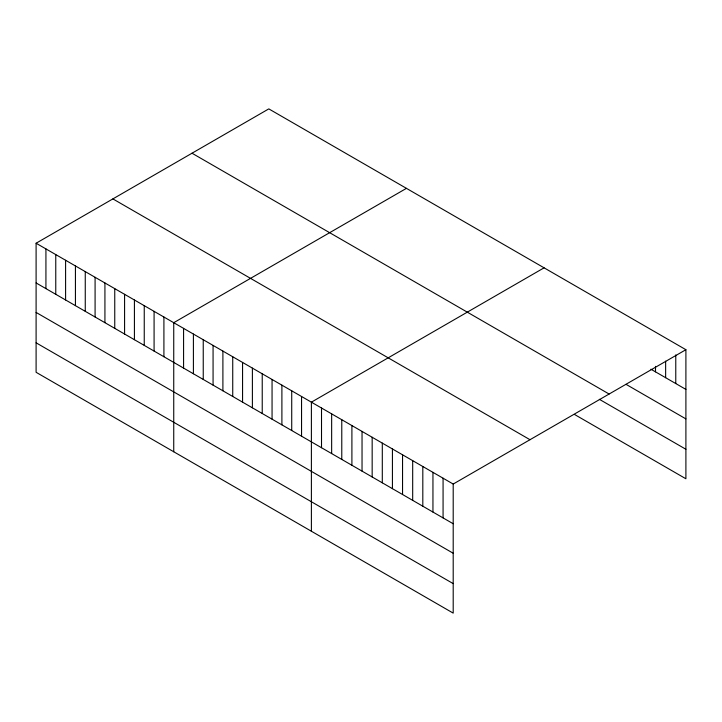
<?xml version="1.0" encoding="UTF-8"?>
<svg xmlns="http://www.w3.org/2000/svg" width="722" height="722" viewBox="0 0 722 722"><rect width="100%" height="100%" fill="white"/><g stroke="black" fill="none" stroke-linecap="round" stroke-linejoin="round"><path stroke-width="1.08" d="M36.1 243.233L453.199 484.047L453.199 613.113L36.1 372.299L36.1 243.233L268.801 108.887L685.9 349.701L685.9 478.767L574.477 414.437M406.441 188.352L173.74 322.698L173.74 451.773M544.081 267.826L311.39 402.172L311.39 531.239M453.199 484.047L685.9 349.701M650.91 369.204L685.9 389.402M626.046 384.339L685.9 418.895M192.007 153.217L609.106 394.031M599.341 399.302L685.9 449.274M112.894 198.902L529.993 439.707M36.1 282.943L453.199 523.748M36.1 312.427L453.199 553.242M36.1 342.815L453.199 583.62M675.774 354.881L675.774 383.553M665.639 361.162L665.639 377.705M655.513 366.343L655.513 371.857M443.073 478.199L443.073 517.9M432.947 472.35L432.947 512.051M422.812 466.502L422.812 506.203M412.686 460.654L412.686 500.355M402.551 454.806L402.551 494.507M392.425 448.958L392.425 488.659M382.299 443.109L382.299 482.81M372.164 437.261L372.164 476.962M362.038 431.413L362.038 471.114M351.903 425.565L351.903 465.266M341.777 419.717L341.777 459.418M331.651 413.868L331.651 453.569M321.516 408.02L321.516 447.721M301.552 396.495L301.552 436.196M291.724 390.819L291.724 430.52M281.896 385.142L281.896 424.843M272.059 379.465L272.059 419.166M262.23 373.788L262.23 413.489M252.393 368.112L252.393 407.813M242.565 362.435L242.565 402.145M232.737 356.758L232.737 396.468M222.899 351.082L222.899 390.792M213.071 345.405L213.071 385.115M203.243 339.728L203.243 379.438M193.406 334.051L193.406 373.761M183.578 328.375L183.578 368.085M163.912 317.021L163.912 356.731M154.084 311.344L154.084 351.054M144.247 305.668L144.247 345.378M134.418 300L134.418 339.701M124.581 294.323L124.581 334.024M114.753 288.647L114.753 328.348M104.925 282.97L104.925 322.671M95.087 277.293L95.087 316.994M85.259 271.616L85.259 311.317M75.431 265.94L75.431 305.641M65.594 260.263L65.594 299.964M55.765 254.586L55.765 294.287M45.928 248.91L45.928 288.62"/></g></svg>
